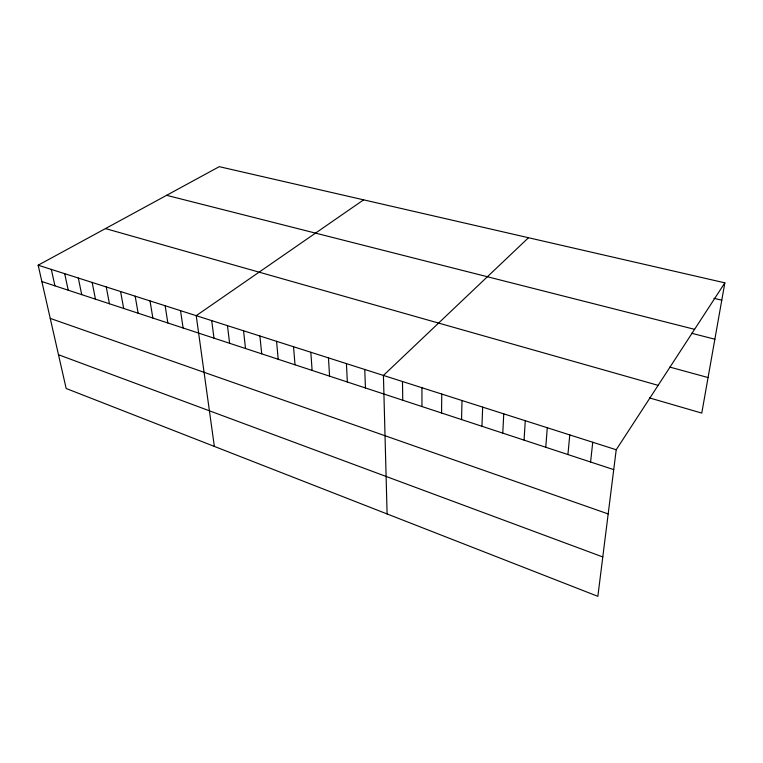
<?xml version="1.0" encoding="UTF-8"?>
<svg xmlns="http://www.w3.org/2000/svg" width="763" height="763" viewBox="0 0 763 763"><rect width="100%" height="100%" fill="white"/><g stroke="black" fill="none" stroke-linecap="round" stroke-linejoin="round"><path stroke-width="1.14" d="M441.567 412.993L441.758 394.051M461.558 419.564L461.996 400.508M481.958 426.279L482.655 407.108M502.779 433.126L503.752 413.842M524.047 440.117L525.287 420.718M545.755 447.261L547.29 427.738M567.93 454.557L569.77 434.92M590.581 462.006L592.746 442.254M724.85 282.844L616.218 449.75L597.858 596.332L66.162 388.491L38.15 265.209L219.267 166.668L724.85 282.844L701.769 413.098L649.447 397.895M528.501 237.722L383.427 375.434L387.099 513.947M363.617 199.839L196.215 315.663L214.346 446.412M713.891 298.304L721.779 300.183M166.601 195.318L694.588 329.339M691.612 333.259L714.864 339.211M669.819 367.089L708.064 377.561M105.475 228.576L658.135 385.353M38.15 265.209L616.218 449.75M41.86 281.537L613.729 469.617M50.234 318.4L608.178 513.938M58.493 354.728L602.789 556.952M51.312 269.406L54.926 285.839M64.702 273.679L68.212 290.207M78.312 278.028L81.727 294.652M92.161 282.453L95.461 299.172M106.248 286.945L109.443 303.769M120.592 291.523L123.663 308.443M135.175 296.187L138.132 313.202M150.025 300.927L152.858 318.047M165.151 305.753L167.841 322.978M180.535 310.665L183.101 327.995M211.704 320.613L213.983 338.152M227.479 325.648L229.606 343.283M243.54 330.77L245.514 348.519M259.897 335.997L261.709 353.841M276.559 341.319L278.199 359.268M293.536 346.736L295.004 364.79M310.827 352.258L312.115 370.427M328.462 357.885L329.559 376.159M346.431 363.617L347.337 382.005M364.752 369.464L365.448 387.966M402.483 381.519L402.759 400.232M421.92 387.718L421.968 406.545"/></g></svg>
